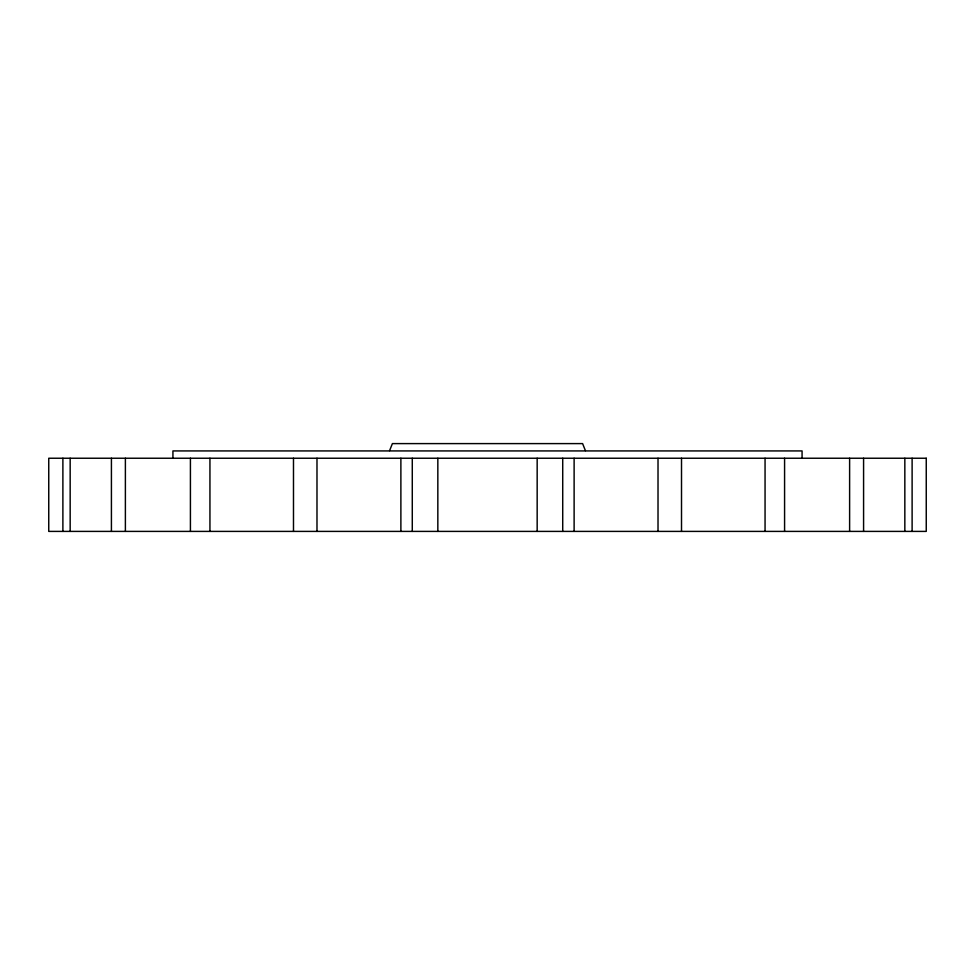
<?xml version="1.0" encoding="UTF-8"?>
<svg xmlns="http://www.w3.org/2000/svg" width="975" height="975" viewBox="0 0 975 975"><rect width="100%" height="100%" fill="white"/><g stroke="black" fill="none" stroke-linecap="round" stroke-linejoin="round"><path stroke-width="1.46" d="M389.586 450.645L392.401 443.601L582.599 443.601L585.414 450.645M912.112 458.238L912.112 531.399M904.837 458.238L904.837 531.399M863.582 458.238L863.582 531.399M849.615 458.238L849.615 531.399M802.072 458.238L802.072 450.925L172.928 450.925L172.928 458.238M784.582 458.238L784.582 531.399M765.058 458.238L765.058 531.399M681.513 458.238L681.513 531.399M658.015 458.238L658.015 531.399M574.117 458.238L574.117 531.399M562.721 458.238L562.721 531.399M537.164 458.238L537.164 531.399M437.836 458.238L437.836 531.399M412.279 458.238L412.279 531.399M400.883 458.238L400.883 531.399M316.985 458.238L316.985 531.399M293.487 458.238L293.487 531.399M209.942 458.238L209.942 531.399M190.418 458.238L190.418 531.399M125.385 458.238L125.385 531.399M111.418 458.238L111.418 531.399M70.163 458.238L70.163 531.399M62.888 458.238L62.888 531.399M926.25 458.238L48.75 458.238L48.75 531.399L926.25 531.399L926.25 458.238"/></g></svg>
